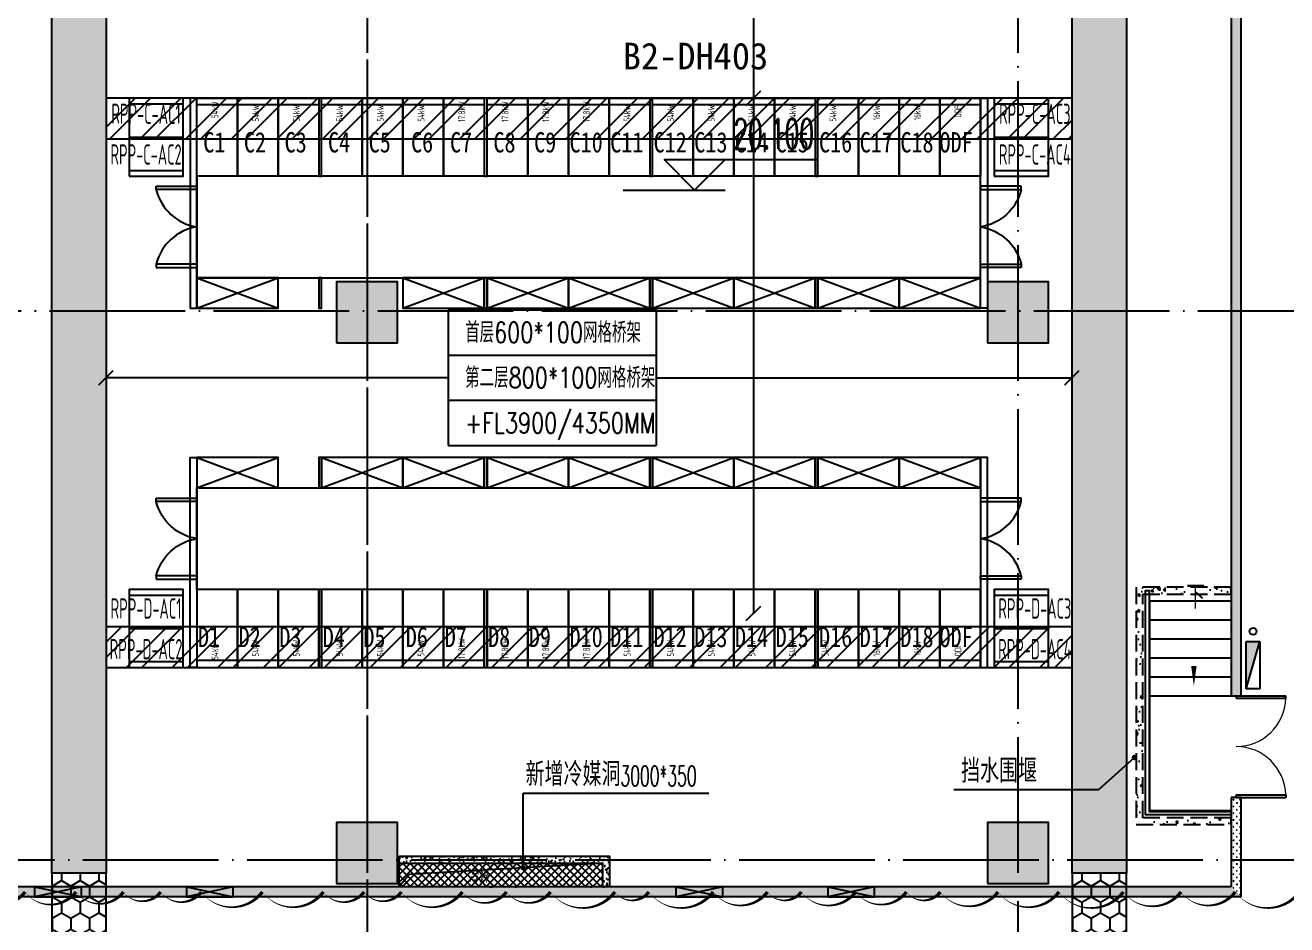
# Model space of a CAD drawing. Extents: x -18502 to 259858, y -468734 to 127958.
# Drawn here: x 52558 to 71167, y -272973 to -259699 of the extents above; entities that cross this region are included whole.
import ezdxf
from ezdxf.enums import TextEntityAlignment as Align

# ---------------------------------------------------------------- set-up
doc = ezdxf.new("R2010")
doc.units = 0
doc.header["$LTSCALE"] = 1000
doc.linetypes.add('参照-弱电底图$0$DASH', pattern=[0.35, 0.25, -0.1])
doc.linetypes.add('参照-弱电底图$0$DOTE', pattern=[2.42, 2, -0.2, 0.02, -0.2])
doc.layers.get('0').update_dxf_attribs({"linetype": 'CONTINUOUS'})
for name, color, linetype in [('0桥架标注-液冷', 21, 'CONTINUOUS'), ('0桥架标注-液冷主干', 2, 'CONTINUOUS'), ('参照-弱电底图$0$-暖通提资', 4, 'CONTINUOUS'), ('参照-弱电底图$0$0-BAS', 3, 'CONTINUOUS'), ('参照-弱电底图$0$00-新增电气设备', 6, 'CONTINUOUS'), ('参照-弱电底图$0$00-电源设备', 3, 'CONTINUOUS'), ('参照-弱电底图$0$COLUMN', 2, 'CONTINUOUS'), ('参照-弱电底图$0$DIM_ELEV', 3, 'CONTINUOUS'), ('参照-弱电底图$0$DIM_LEAD', 3, 'CONTINUOUS'), ('参照-弱电底图$0$DIM_SYMB', 3, 'CONTINUOUS'), ('参照-弱电底图$0$DOTE', 14, '参照-弱电底图$0$DOTE'), ('参照-弱电底图$0$EQUIP_消火栓', 7, 'CONTINUOUS'), ('参照-弱电底图$0$PUB_HATCH', 8, 'CONTINUOUS'), ('参照-弱电底图$0$PUB_TEXT', 7, 'CONTINUOUS'), ('参照-弱电底图$0$VPIPE-消防', 1, 'CONTINUOUS'), ('参照-弱电底图$0$WALL-MOVE', 4, 'CONTINUOUS'), ('参照-弱电底图$0$修改建议', 1, 'CONTINUOUS'), ('参照-弱电底图$0$图层1-地面平台', 33, 'CONTINUOUS'), ('参照-弱电底图$0$图层1-屋面排水线', 150, 'CONTINUOUS'), ('参照-弱电底图$0$图层1-房间编号', 51, 'CONTINUOUS'), ('参照-弱电底图$0$图层1-防火门', 6, 'CONTINUOUS'), ('参照-弱电底图$0$电源--设备文字', 7, 'CONTINUOUS'), ('参照-弱电底图$0$磐龙-图', 7, 'CONTINUOUS'), ('参照-生产网桥架$0$T通信桥架-主', 5, 'CONTINUOUS'), ('参照-生产网桥架$0$T通信桥架-列', 4, 'CONTINUOUS')]:
    doc.layers.add(name, color=color, linetype=linetype)
doc.layers.add('TEL_MODI', color=6, linetype='CONTINUOUS', plot=False)
doc.styles.add('STDTEXT', font='romans2.shx', dxfattribs={"bigfont": 'hzdf2.shx'})
doc.styles.add('参照-弱电底图$0$-黑体', font='simhei.ttf', dxfattribs={"width": 0.8})
doc.styles.add('参照-弱电底图$0$_TCH_DIM', font='SIMPLEX', dxfattribs={"width": 0.8, "bigfont": 'HZTXT.shx'})
doc.styles.add('参照-弱电底图$0$AUDIT_D_250910134057-0', font='simhei.ttf', dxfattribs={"width": 0.8})
doc.styles.add('参照-弱电底图$0$FAB-POWER-PLAN FLOOR2$0$HZDF2', font='gbenor.shx', dxfattribs={"width": 0.7, "bigfont": 'AllInOneBig.shx'})
doc.styles.add('参照-弱电底图$0$HZDX', font='gbenor.shx', dxfattribs={"width": 0.7, "bigfont": 'gbcbig.shx'})
doc.styles.add('参照-弱电底图$0$STANDARD', font='GBENOR', dxfattribs={"bigfont": 'GBCBIG'})
pattern_1 = [(0, (0, 0), (317.5, 317.5), [317.5, -317.5]), (0, (0, 119.06), (317.5, 317.5), [317.5, -317.5]), (0, (0, 238.12), (317.5, 317.5), [317.5, -317.5]), (90, (39.7, 277.8), (-317.5, 317.5), [317.5, -317.5]), (90, (158.75, 277.8), (-317.5, 317.5), [317.5, -317.5]), (90, (277.8, 277.8), (-317.5, 317.5), [317.5, -317.5])]
pattern_2 = [(45, (1095025.52, 201318.12), (-50.0000013, 50.0000013), [16, -54.71068]), (135, (1095136.83, 201318.12), (-50.0000013, -50.0000013), [16, -54.71068])]

# ---------------------------------------------------------------- blocks, each defined once
blk = doc.blocks.new('IT CT3')
for p, q in [((-1534, 0), (1534, 0)), ((-1534, 0), (-1534, -2000)), ((1534, 0), (1534, -2000)), ((-1534, -667), (1534, -667)), ((-1534, -1333), (1534, -1333)), ((-1534, -2000), (1534, -2000))]:
    blk.add_line(p, q)
at = {"color": 7, "style": 'STDTEXT', "width": 0.75}
for tag, p in [('首层400*100网格桥架', (-1284, -333)), ('第二层600*100光纤槽道', (-1284, -1000)), ('+FL3200/3600MM', (-1284, -1667))]:
    blk.add_attdef(tag, text='', height=300, dxfattribs=at).set_placement(p, align=Align.MIDDLE_LEFT)
blk = doc.blocks.new('参照-弱电底图$0$$TwtSys$00000434')
at = {"color": 0}
for p, q in [((-0.5, 0.5), (-0.5, -0.5)), ((-0.5, -0.5), (0.5, 0.5)), ((0.5, 0.5), (-0.5, 0.5)), ((0.5, -0.5), (0.5, 0.5)), ((-0.5, -0.5), (0.5, -0.5))]:
    blk.add_line(p, q, dxfattribs=at)
blk.add_solid([(0.5, -0.5), (0.5, 0.5), (-0.5, -0.5)], dxfattribs=at)
blk = doc.blocks.new('参照-弱电底图$0$_FZH')
at = {"color": 0}
blk.add_lwpolyline([(-0.5, -0.5), (0.5, -0.5), (0.5, 0.5), (-0.5, 0.5)], close=True, dxfattribs=at)
at = {"layer": '参照-弱电底图$0$PUB_HATCH', "color": 0}
blk.add_solid([(-0.5, -0.5), (0.5, -0.5), (-0.5, 0.5), (0.5, 0.5)], dxfattribs=at)
blk = doc.blocks.new('参照-弱电底图$0$$DorLib2D$00000002')
at = {"color": 0}
for p, q in [((-0.5, 0), (-0.5, 0.4875)), ((-0.475, 0.4875), (-0.5, 0.4875)), ((-0.475, 0), (-0.475, 0.4875)), ((0.475, 0), (0.475, 0.4875)), ((0.475, 0.4875), (0.5, 0.4875)), ((0.5, 0), (0.5, 0.4875)), ((-0.5, 0), (-0.475, 0)), ((0.5, 0), (0.475, 0))]:
    blk.add_line(p, q, dxfattribs=at)
at = {"color": 0, "lineweight": 13}
for centre, start, end in [((-0.4875, 0), 0, 88.53072), ((0.4875, 0), 91.46928, 180)]:
    blk.add_arc(centre, 0.4875, start, end, dxfattribs=at)
blk = doc.blocks.new('参照-弱电底图$0$A$Cf113edb1')
at = {"color": 4}
for points in [[(50, 600), (50, 0), (100, 0), (100, 600)], [(1250, 600), (1250, 0), (1200, 0), (1200, 600)]]:
    blk.add_lwpolyline(points, close=True, dxfattribs=at)
for centre, start, end in [((-75, -113), 8.8279, 76.1929), ((1375, -113), 103.8071, 171.1721)]:
    blk.add_arc(centre, 734, start, end, dxfattribs=at)
blk = doc.blocks.new('参照-弱电底图$0$zw$A2B6')
at = {"color": 6}
for p, q in [((0, 1065), (800, 1065)), ((0, 575), (800, 575)), ((0, 85), (800, 85))]:
    blk.add_line(p, q, dxfattribs=at)
blk.add_lwpolyline([(0, 0), (800, 0), (800, 1150), (0, 1150)], close=True, dxfattribs=at)
blk = doc.blocks.new('参照-弱电底图$0$20250919.163139011710882')
at = {"color": 6}
for p, q in [((46960, 8300), (46360, 8300)), ((47560, 8300), (46960, 8300)), ((48160, 8300), (47560, 8300)), ((48800, 8300), (48200, 8300)), ((49400, 8300), (48800, 8300)), ((50000, 8300), (49400, 8300)), ((53040, 8300), (52440, 8300)), ((53680, 8300), (53080, 8300)), ((54280, 8300), (53680, 8300)), ((54880, 8300), (54280, 8300)), ((55480, 8300), (54880, 8300)), ((56120, 8300), (55520, 8300)), ((46960, 100), (46360, 100)), ((47560, 100), (46960, 100)), ((48160, 100), (47560, 100)), ((48800, 100), (48200, 100)), ((49400, 100), (48800, 100)), ((50000, 100), (49400, 100)), ((53040, 100), (52440, 100)), ((53680, 100), (53080, 100)), ((54280, 100), (53680, 100)), ((54880, 100), (54280, 100)), ((55480, 100), (54880, 100)), ((56120, 100), (55520, 100))]:
    blk.add_line(p, q, dxfattribs=at)
at = {"color": 3}
for p, q in [((50600, 8300), (50000, 8300)), ((51240, 8300), (50640, 8300)), ((51840, 8300), (51240, 8300)), ((52440, 8300), (51840, 8300)), ((56720, 8300), (56120, 8300)), ((57320, 8300), (56720, 8300)), ((50600, 100), (50000, 100)), ((51240, 100), (50640, 100)), ((51840, 100), (51240, 100)), ((52440, 100), (51840, 100)), ((56720, 100), (56120, 100)), ((57320, 100), (56720, 100))]:
    blk.add_line(p, q, dxfattribs=at)
at = {"color": 4}
for p, q in [((57920, 8300), (57320, 8300)), ((57920, 100), (57320, 100))]:
    blk.add_line(p, q, dxfattribs=at)
for points in [[(46360, 5300), (46360, 8400), (46260, 8400), (46260, 5300)], [(57920, 5300), (57920, 8400), (58020, 8400), (58020, 5300)], [(46360, 3100), (46360, 0), (46260, 0), (46260, 3100)], [(57920, 3100), (57920, 0), (58020, 0), (58020, 3100)]]:
    blk.add_lwpolyline(points, close=True)
at = {"color": 6}
for points in [[(46960, 8400), (46960, 7250), (46360, 7250), (46360, 8400)], [(47560, 8400), (47560, 7250), (46960, 7250), (46960, 8400)], [(48160, 8400), (48160, 7250), (47560, 7250), (47560, 8400)], [(48800, 8400), (48800, 7250), (48200, 7250), (48200, 8400)], [(49400, 8400), (49400, 7250), (48800, 7250), (48800, 8400)], [(50000, 8400), (50000, 7250), (49400, 7250), (49400, 8400)], [(53040, 8400), (53040, 7250), (52440, 7250), (52440, 8400)], [(53680, 8400), (53680, 7250), (53080, 7250), (53080, 8400)], [(54280, 8400), (54280, 7250), (53680, 7250), (53680, 8400)], [(54880, 8400), (54880, 7250), (54280, 7250), (54280, 8400)], [(55480, 8400), (55480, 7250), (54880, 7250), (54880, 8400)], [(56120, 8400), (56120, 7250), (55520, 7250), (55520, 8400)], [(46960, 0), (46960, 1150), (46360, 1150), (46360, 0)], [(47560, 0), (47560, 1150), (46960, 1150), (46960, 0)], [(48160, 0), (48160, 1150), (47560, 1150), (47560, 0)], [(48800, 0), (48800, 1150), (48200, 1150), (48200, 0)], [(49400, 0), (49400, 1150), (48800, 1150), (48800, 0)], [(50000, 0), (50000, 1150), (49400, 1150), (49400, 0)], [(53040, 0), (53040, 1150), (52440, 1150), (52440, 0)], [(53680, 0), (53680, 1150), (53080, 1150), (53080, 0)], [(54280, 0), (54280, 1150), (53680, 1150), (53680, 0)], [(54880, 0), (54880, 1150), (54280, 1150), (54280, 0)], [(55480, 0), (55480, 1150), (54880, 1150), (54880, 0)], [(56120, 0), (56120, 1150), (55520, 1150), (55520, 0)]]:
    blk.add_lwpolyline(points, close=True, dxfattribs=at)
at = {"color": 3}
for points in [[(50600, 8400), (50600, 7250), (50000, 7250), (50000, 8400)], [(51240, 8400), (51240, 7250), (50640, 7250), (50640, 8400)], [(51840, 8400), (51840, 7250), (51240, 7250), (51240, 8400)], [(52440, 8400), (52440, 7250), (51840, 7250), (51840, 8400)], [(56720, 8400), (56720, 7250), (56120, 7250), (56120, 8400)], [(57320, 8400), (57320, 7250), (56720, 7250), (56720, 8400)], [(50600, 0), (50600, 1150), (50000, 1150), (50000, 0)], [(51240, 0), (51240, 1150), (50640, 1150), (50640, 0)], [(51840, 0), (51840, 1150), (51240, 1150), (51240, 0)], [(52440, 0), (52440, 1150), (51840, 1150), (51840, 0)], [(56720, 0), (56720, 1150), (56120, 1150), (56120, 0)], [(57320, 0), (57320, 1150), (56720, 1150), (56720, 0)]]:
    blk.add_lwpolyline(points, close=True, dxfattribs=at)
at = {"color": 4}
for points in [[(57920, 8400), (57920, 7250), (57320, 7250), (57320, 8400)], [(57920, 5750), (57920, 7250), (46360, 7250), (46360, 5750)], [(57920, 2650), (57920, 1150), (46360, 1150), (46360, 2650)], [(57920, 0), (57920, 1150), (57320, 1150), (57320, 0)]]:
    blk.add_lwpolyline(points, close=True, dxfattribs=at)
at = {"layer": '参照-弱电底图$0$0-BAS', "color": 7}
for points in [[(48200, 8400), (48160, 8400), (48160, 7250), (48200, 7250)], [(50640, 8400), (50600, 8400), (50600, 7250), (50640, 7250)], [(53080, 8400), (53040, 8400), (53040, 7250), (53080, 7250)], [(55520, 8400), (55480, 8400), (55480, 7250), (55520, 7250)], [(48200, 5750), (48160, 5750), (48160, 5300), (48200, 5300)], [(50640, 5750), (50600, 5750), (50600, 5300), (50640, 5300)], [(53080, 5750), (53040, 5750), (53040, 5300), (53080, 5300)], [(55520, 5750), (55480, 5750), (55480, 5300), (55520, 5300)], [(48200, 3100), (48160, 3100), (48160, 2650), (48200, 2650)], [(50640, 3100), (50600, 3100), (50600, 2650), (50640, 2650)], [(53080, 3100), (53040, 3100), (53040, 2650), (53080, 2650)], [(55520, 3100), (55480, 3100), (55480, 2650), (55520, 2650)], [(48200, 1150), (48160, 1150), (48160, 0), (48200, 0)], [(50640, 1150), (50600, 1150), (50600, 0), (50640, 0)], [(53080, 1150), (53040, 1150), (53040, 0), (53080, 0)], [(55520, 1150), (55480, 1150), (55480, 0), (55520, 0)]]:
    blk.add_lwpolyline(points, close=True, dxfattribs=at)
at = {"layer": '参照-弱电底图$0$修改建议'}
for points in [[(46360, 5750), (46360, 5300), (47560, 5300), (47560, 5750), (46360, 5750)], [(46360, 5750), (47560, 5300)], [(46360, 5300), (47560, 5750)], [(49400, 5750), (49400, 5300), (50600, 5300), (50600, 5750), (49400, 5750)], [(49400, 5750), (50600, 5300)], [(49400, 5300), (50600, 5750)], [(50640, 5750), (50640, 5300), (51840, 5300), (51840, 5750), (50640, 5750)], [(50640, 5750), (51840, 5300)], [(50640, 5300), (51840, 5750)], [(51840, 5750), (51840, 5300), (53040, 5300), (53040, 5750), (51840, 5750)], [(51840, 5750), (53040, 5300)], [(51840, 5300), (53040, 5750)], [(53080, 5750), (53080, 5300), (54280, 5300), (54280, 5750), (53080, 5750)], [(53080, 5750), (54280, 5300)], [(53080, 5300), (54280, 5750)], [(54280, 5750), (54280, 5300), (55480, 5300), (55480, 5750), (54280, 5750)], [(54280, 5750), (55480, 5300)], [(54280, 5300), (55480, 5750)], [(55520, 5750), (55520, 5300), (56720, 5300), (56720, 5750), (55520, 5750)], [(55520, 5750), (56720, 5300)], [(55520, 5300), (56720, 5750)], [(56720, 5750), (56720, 5300), (57920, 5300), (57920, 5750), (56720, 5750)], [(56720, 5750), (57920, 5300)], [(56720, 5300), (57920, 5750)], [(46360, 3100), (46360, 2650), (47560, 2650), (47560, 3100), (46360, 3100)], [(46360, 3100), (47560, 2650)], [(46360, 2650), (47560, 3100)], [(48200, 3100), (48200, 2650), (49400, 2650), (49400, 3100), (48200, 3100)], [(48200, 3100), (49400, 2650)], [(48200, 2650), (49400, 3100)], [(49400, 3100), (49400, 2650), (50600, 2650), (50600, 3100), (49400, 3100)], [(49400, 3100), (50600, 2650)], [(49400, 2650), (50600, 3100)], [(50640, 3100), (50640, 2650), (51840, 2650), (51840, 3100), (50640, 3100)], [(50640, 3100), (51840, 2650)], [(50640, 2650), (51840, 3100)], [(51840, 3100), (51840, 2650), (53040, 2650), (53040, 3100), (51840, 3100)], [(51840, 3100), (53040, 2650)], [(51840, 2650), (53040, 3100)], [(53080, 3100), (53080, 2650), (54280, 2650), (54280, 3100), (53080, 3100)], [(53080, 3100), (54280, 2650)], [(53080, 2650), (54280, 3100)], [(54280, 3100), (54280, 2650), (55480, 2650), (55480, 3100), (54280, 3100)], [(54280, 3100), (55480, 2650)], [(54280, 2650), (55480, 3100)], [(55520, 3100), (55520, 2650), (56720, 2650), (56720, 3100), (55520, 3100)], [(55520, 3100), (56720, 2650)], [(55520, 2650), (56720, 3100)], [(56720, 3100), (56720, 2650), (57920, 2650), (57920, 3100), (56720, 3100)], [(56720, 3100), (57920, 2650)], [(56720, 2650), (57920, 3100)]]:
    blk.add_lwpolyline(points, dxfattribs=at)
for p, rotation in [((46360, 5850), 90), ((57920, 2550), 270)]:
    blk.add_blockref('参照-弱电底图$0$A$Cf113edb1', p, dxfattribs=dict(rotation=rotation))
at = {"xscale": -1}
for p, rotation in [((57920, 5850), 270), ((46360, 2550), 89.99999999999991)]:
    blk.add_blockref('参照-弱电底图$0$A$Cf113edb1', p, dxfattribs=dict(at, rotation=rotation))
at = {"layer": '参照-弱电底图$0$图层1-屋面排水线'}
for p in [(45360, 7250), (58120, 7250), (45360, 0), (58120, 0)]:
    blk.add_blockref('参照-弱电底图$0$zw$A2B6', p, dxfattribs=at)
at = {"layer": '参照-弱电底图$0$00-新增电气设备', "color": 0, "style": '参照-弱电底图$0$HZDX', "width": 0.6}
for s, p in [('RPP-C-AC1', (45610, 8020)), ('RPP-C-AC2', (45610, 7420)), ('RPP-D-AC1', (45610, 720)), ('RPP-D-AC2', (45610, 120))]:
    blk.add_text(s, height=300, rotation=360, dxfattribs=at).set_placement(p, align=Align.CENTER)
for s, p in [('RPP-C-AC3', (58720, 8020)), ('RPP-C-AC4', (58720, 7420)), ('RPP-D-AC3', (58720, 720)), ('RPP-D-AC4', (58720, 120))]:
    blk.add_text(s, height=300, dxfattribs=at).set_placement(p, align=Align.CENTER)
at = {"layer": '参照-弱电底图$0$PUB_TEXT', "color": 0, "style": '参照-弱电底图$0$-黑体', "width": 0.8}
for s, p in [('C1', (46454, 7599)), ('D1', (46376, 299))]:
    blk.add_text(s, height=300, dxfattribs=at).set_placement(p)
at = {"layer": '参照-弱电底图$0$PUB_TEXT', "style": '参照-弱电底图$0$-黑体', "width": 0.8}
for s, p in [('C2', (47054, 7599)), ('C3', (47654, 7599)), ('C4', (48294, 7599)), ('C5', (48894, 7599)), ('C6', (49519, 7599)), ('C7', (50094, 7599)), ('C8', (50734, 7599)), ('C9', (51334, 7599)), ('C10', (51857, 7599)), ('C11', (52457, 7599)), ('C12', (53097, 7599)), ('C13', (53697, 7599)), ('C14', (54297, 7599)), ('C15', (54897, 7599)), ('C16', (55537, 7599)), ('C17', (56137, 7599)), ('C18', (56737, 7599)), ('ODF', (57314, 7599)), ('D2', (46976, 299)), ('D3', (47576, 299)), ('D4', (48216, 299)), ('D5', (48816, 299)), ('D6', (49441, 299)), ('D7', (50016, 299)), ('D8', (50656, 299)), ('D9', (51256, 299)), ('D10', (51857, 299)), ('D11', (52457, 299)), ('D12', (53097, 299)), ('D13', (53697, 299)), ('D14', (54297, 299)), ('D15', (54897, 299)), ('D16', (55537, 299)), ('D17', (56137, 299)), ('D18', (56737, 299)), ('ODF', (57314, 299))]:
    blk.add_text(s, height=300, dxfattribs=at).set_placement(p)
at = {"layer": '参照-弱电底图$0$电源--设备文字', "color": 6, "style": '参照-弱电底图$0$FAB-POWER-PLAN FLOOR2$0$HZDF2', "width": 0.7}
for p in [(46677, 8105), (47277, 8055), (47877, 8055), (48517, 8055), (49117, 8055), (49717, 8055), (52757, 8055), (53397, 8055), (53997, 8055), (54597, 8055), (55197, 8055), (55794, 8055), (46677, 112), (47277, 162), (47877, 162), (48517, 162), (49117, 162), (49717, 162), (52757, 162), (53397, 162), (53997, 162), (54597, 162), (55197, 162), (55677, 162)]:
    blk.add_text('54kW', height=100, rotation=90, dxfattribs=at).set_placement(p)
at = {"layer": '参照-弱电底图$0$电源--设备文字', "color": 3, "style": '参照-弱电底图$0$FAB-POWER-PLAN FLOOR2$0$HZDF2', "width": 0.7}
for s, p in [('17.8kW', (50317, 8050)), ('17.8kW', (50957, 8050)), ('17.8kW', (51557, 8050)), ('17.8kW', (52157, 8050)), ('16kW', (56437, 8072)), ('16kW', (57037, 8072)), ('17.8kW', (50317, 126)), ('17.8kW', (50957, 126)), ('17.8kW', (51557, 126)), ('17.8kW', (52157, 126)), ('16kW', (56437, 162)), ('16kW', (57037, 162))]:
    blk.add_text(s, height=100, rotation=90, dxfattribs=at).set_placement(p)
at = {"layer": '参照-弱电底图$0$电源--设备文字', "color": 4, "style": '参照-弱电底图$0$FAB-POWER-PLAN FLOOR2$0$HZDF2', "width": 0.7}
for p in [(57637, 8113), (57637, 162)]:
    blk.add_text('ODF', height=100, rotation=90, dxfattribs=at).set_placement(p)

msp = doc.modelspace()

# ---------------------------------------------------------------- hatches: boundary and pattern name
at = {"layer": '参照-弱电底图$0$-暖通提资'}
h = msp.add_hatch(dxfattribs=at)
h.set_pattern_fill('AR-CONC', color=0, scale=100)
h.set_pattern_definition([(50, (1095008.53, 201303.78), (182.184669, -15.939086), [19.05, -209.55]), (355, (1095008.53, 201303.78), (-35.242826, 191.056643), [15.24, -167.64]), (100.451, (1095023.71, 201302.45), (146.942502, 175.116688), [16.19, -178.09]), (46.1842, (1095008.53, 201354.58), (271.07904, -42.04233), [28.575, -314.325]), (96.6356, (1095031.12, 201351.07), (237.404234, 247.425556), [24.285, -267.135]), (351.184, (1095008.53, 201354.58), (237.404606, 247.42512), [22.86, -251.46]), (21, (1095033.93, 201341.88), (151.61488, -102.265519), [19.05, -209.55]), (326, (1095033.93, 201341.88), (61.802028, 184.187966), [15.24, -167.64]), (71.4514, (1095046.56, 201333.35), (213.41649, 81.922858), [16.19, -178.09]), (37.5, (1095008.53, 201303.78), (3.0886033, 84.555039), [0, -165.608, 0, -170.18, 0, -168.275]), (7.5, (1095008.53, 201303.78), (66.8196625, 100.180575), [0, -97.028, 0, -161.798, 0, -64.135]), (327.5, (1094951.886, 201303.78), (135.590595, -5.728744), [0, -63.5, 0, -198.12, 0, -262.89]), (317.5, (1094926.49, 201303.78), (148.129181, 25.426491), [0, -82.55, 0, -131.572, 0, -186.69])])
h.paths.add_polyline_path([(58075, -271962.5), (61175, -271962.5), (61175, -272412.7), (58075, -272412.7)])
h.paths.add_polyline_path([(58075, -272062.5), (61075, -272062.5), (61075, -272412.5), (58075, -272412.5)], flags=17)
h = msp.add_hatch(dxfattribs=at)
h.set_pattern_fill('ANSI37', color=0, scale=50)
h.set_pattern_definition([(45, (1095008.53, 201303.95), (-56.126601, 56.126601), []), (135, (1095008.53, 201303.95), (-56.126601, -56.126601), [])])
h.paths.add_polyline_path([(58075, -272062.5), (61075, -272062.5), (61075, -272412.5), (58075, -272412.5)])
h.paths.add_polyline_path([(76399.6, -290837.5), (76749.6, -290837.5), (76749.6, -292437.5), (76399.6, -292437.5)])
at = {"layer": '参照-弱电底图$0$PUB_HATCH'}
h = msp.add_hatch(dxfattribs=at)
h.set_pattern_fill('石膏板', color=8, scale=20, style=0)
h.set_pattern_definition(pattern_2)
h.paths.add_polyline_path([(70495, -269592.7), (70495, -252962.6), (70345, -252962.6), (70345, -269592.7)])
h = msp.add_hatch(dxfattribs=at)
h.set_pattern_fill('石膏板', color=8, scale=20, style=0)
h.set_pattern_definition(pattern_2)
h.paths.add_polyline_path([(70495, -272562.7), (70495, -271092.7), (70345, -271092.7), (70345, -272412.7)])
h = msp.add_hatch(dxfattribs=at)
h.set_pattern_fill('石膏板', color=8, scale=20, style=0)
h.set_pattern_definition(pattern_2)
h.paths.add_polyline_path([(70495, -272562.7), (70345, -272412.7), (51850, -272412.7), (51766.7, -272462.7), (51725, -272562.7)])
at = {"layer": '参照-弱电底图$0$图层1-屋面排水线'}
h = msp.add_hatch(dxfattribs=at)
h.set_pattern_fill('混凝土', color=8, scale=50, angle=90)
h.set_pattern_definition([(140, (1095078.53, 201303.78), (31.37607, 358.63009), [37.5, -412.5]), (85, (1095078.53, 201303.78), (-376.09607, -69.37567), [30, -330]), (190.4514, (1095081.14, 201333.66), (-344.71977, 289.25469), [31.8701, -350.57106]), (136.1842, (1094978.53, 201303.78), (82.7595, 533.62052), [56.25, -618.75]), (186.6356, (1094985.4, 201348.25), (-487.05894, 467.33135), [47.80514, -525.8565]), (81.1842, (1094978.53, 201303.8), (-487.0593, 467.33097), [45, -495]), (111, (1095003.53, 201353.78), (201.309445, 298.453526), [37.5, -412.5]), (56, (1095003.53, 201353.78), (-362.57502, 121.65767), [30, -330]), (161.4514, (1095020.3, 201378.65), (-161.26525, 420.11131), [31.8701, -350.57106]), (127.5, (1095078.53, 201303.78), (-166.446927, 6.079928), [0, -326, 0, -335, 0, -331.25]), (97.5, (1095078.53, 201303.78), (-197.205856, 131.53477), [0, -191, 0, -318.5, 0, -126.25]), (57.5, (1095078.53, 201192.28), (11.277436, 266.911218), [0, -125, 0, -390, 0, -517.5]), (47.5, (1095078.53, 201142.28), (-50.05249, 291.593085), [0, -162.5, 0, -259, 0, -367.5])])
h.paths.add_polyline_path([(70345, -271392.5), (69045, -271392.5), (69045, -268092.5), (70345, -268092.5), (70345, -267992.5), (68945, -267992.5), (68945, -271492.5), (70345, -271492.5)])
at = {"layer": '参照-生产网桥架$0$T通信桥架-主'}
h = msp.add_hatch(dxfattribs=at)
h.set_pattern_fill('EARTH', color=2, scale=100)
h.set_pattern_definition(pattern_1)
h.paths.add_polyline_path([(52950, -272212.8), (52950, -250575.3), (53750, -250575.3), (53750, -272212.8)])
h = msp.add_hatch(dxfattribs=at)
h.set_pattern_fill('EARTH', color=2, scale=100)
h.set_pattern_definition(pattern_1)
h.paths.add_polyline_path([(68000, -272212.8), (68000, -250575.3), (68800, -250575.3), (68800, -272212.8)])
h = msp.add_hatch(dxfattribs=at)
h.set_pattern_fill('HONEY', color=256, scale=100, angle=-90)
h.set_pattern_definition([(270, (-7124.94, -439802.77), (137.4815, -238.125), [158.75, -317.5]), (30, (-7124.94, -439802.77), (137.48155, 238.12497), [158.75, -317.5]), (330, (-7124.94, -439802.77), (274.96305, -3e-05), [-317.5, 158.75])])
h.paths.add_polyline_path([(53750, -272212.8), (52950, -272212.8), (52950, -273412.8), (53750, -273412.8)])
h = msp.add_hatch(dxfattribs=at)
h.set_pattern_fill('HONEY', color=256, scale=100, angle=-90)
h.set_pattern_definition([(270, (7925.06, -439802.77), (137.4815, -238.125), [158.75, -317.5]), (30, (7925.06, -439802.77), (137.48155, 238.12497), [158.75, -317.5]), (330, (7925.06, -439802.77), (274.96305, -3e-05), [-317.5, 158.75])])
h.paths.add_polyline_path([(68800, -272212.8), (68000, -272212.8), (68000, -273412.8), (68800, -273412.8)])
at = {"layer": '参照-生产网桥架$0$T通信桥架-列'}
h = msp.add_hatch(dxfattribs=at)
h.set_pattern_fill('ANSI32', color=2, scale=100)
h.set_pattern_definition([(45, (164344.2, -255678.93), (-336.7596, 336.7596), []), (45, (164568.7, -255678.93), (-336.7596, 336.7596), [])])
h.paths.add_polyline_path([(53750, -260775.3), (53750, -261375.3), (68000, -261375.3), (68000, -260775.3)])
h = msp.add_hatch(dxfattribs=at)
h.set_pattern_fill('ANSI32', color=2, scale=100)
h.set_pattern_definition([(45, (164344.2, -263278.93), (-336.7596, 336.7596), []), (45, (164568.7, -263278.93), (-336.7596, 336.7596), [])])
h.paths.add_polyline_path([(53750, -268575.3), (53750, -269175.3), (68000, -269175.3), (68000, -268575.3)])

# ---------------------------------------------------------------- linework, layer by layer
at = {"color": 8}
for p, q in [((69205, -268092.5), (69255, -268092.5)), ((69145, -268192.5), (70345, -268192.5)), ((69145, -268472.5), (70345, -268472.5)), ((69145, -268752.5), (70345, -268752.5)), ((69145, -269032.5), (70345, -269032.5)), ((69145, -269312.5), (70345, -269312.5)), ((69145, -269592.5), (70345, -269592.5))]:
    msp.add_line(p, q, dxfattribs=at)
msp.add_lwpolyline([(70345, -271292.5), (69145, -271292.5), (69145, -268192.5)], dxfattribs=at)
at = {"layer": '0桥架标注-液冷'}
for p, q in [((63300, -250237), (63300, -268375.3)), ((63193.9, -260881.4), (63406.1, -260669.3)), ((63193.9, -268481.4), (63406.1, -268269.3))]:
    msp.add_line(p, q, dxfattribs=at)
at = {"layer": '0桥架标注-液冷主干'}
for p, q in [((53643.9, -265005.8), (53856.1, -264793.7)), ((67893.9, -265005.8), (68106.1, -264793.7)), ((58795.8, -264899.8), (53750, -264899.8)), ((61864.6, -264899.8), (68000, -264899.8))]:
    msp.add_line(p, q, dxfattribs=at)
at = {"layer": 'TEL_MODI'}
msp.add_lwpolyline([(51806.4, -272488.3, 0, 50, 0.5), (52556.4, -272488.3, 0, 50, 0.5), (53306.4, -272488.3, 0, 50, 0.5), (54006.4, -272488.3, 0, 50, 0.5), (54556.4, -272488.3, 0, 50, 0.5), (55156.4, -272488.3, 0, 50, 0.5), (56056.4, -272488.3, 0, 50, 0.5), (56956.4, -272488.3, 0, 50, 0.5), (57556.4, -272488.3, 0, 50, 0.5), (58106.4, -272488.3, 0, 50, 0.5), (59006.4, -272488.3, 0, 50, 0.5), (59656.4, -272488.3, 0, 50, 0.5), (60306.4, -272488.3, 0, 50, 0.5), (61256.4, -272488.3, 0, 50, 0.5), (61756.4, -272488.3, 0, 50, 0.5), (62706.4, -272488.3, 0, 50, 0.5), (63506.4, -272488.3, 0, 50, 0.5), (64006.4, -272488.3, 0, 50, 0.5), (64806.4, -272488.3, 0, 50, 0.5), (65556.4, -272488.3, 0, 50, 0.5), (66056.4, -272488.3, 0, 50, 0.5), (66906.4, -272488.3, 0, 50, 0.5), (67806.4, -272488.3, 0, 50, 0.5), (68756.4, -272488.3, 0, 50, 0.5), (69606.4, -272488.3, 0, 50, 0.5), (70406.4, -272488.3, 0, 50, 0.5), (71356.4, -272488.3, 0, 50, 0.5)], format="xyseb", dxfattribs=at)
at = {"layer": '参照-弱电底图$0$-暖通提资', "color": 0}
for points in [[(58075, -271962.5), (61175, -271962.5), (61175, -272412.7), (58075, -272412.7)], [(58075, -272062.5), (61075, -272062.5), (61075, -272412.5), (58075, -272412.5)]]:
    msp.add_lwpolyline(points, close=True, dxfattribs=at)
msp.add_lwpolyline([(61075, -272062.5), (58219.2, -272231.9), (58075, -272412.5)], dxfattribs=at)
at = {"layer": '参照-弱电底图$0$DIM_ELEV', "color": 8}
for p, q in [((62430.2, -262132.4), (61980.2, -261682.4)), ((61980.2, -261682.4), (64249.1, -261682.4)), ((62430.2, -262132.4), (62880.2, -261682.4)), ((61380.2, -262132.4), (62880.2, -262132.4))]:
    msp.add_line(p, q, dxfattribs=at)
at = {"layer": '参照-弱电底图$0$DIM_LEAD', "color": 8}
for p, q in [((68920.4, -270504.4), (68391.1, -270981.2)), ((68391.1, -270981.2), (66257.1, -270981.2))]:
    msp.add_line(p, q, dxfattribs=at)
at = {"layer": '参照-弱电底图$0$DIM_LEAD', "color": 0}
for p, q in [((59904.2, -272131.9), (59904.2, -271031.8)), ((59904.2, -271031.8), (62643.2, -271031.8)), ((59904.2, -272131.9), (59904.2, -271031.8)), ((59904.2, -271031.8), (62643.2, -271031.8))]:
    msp.add_line(p, q, dxfattribs=at)
at = {"layer": '参照-弱电底图$0$DIM_LEAD', "color": 8, "const_width": 40}
msp.add_lwpolyline([(68935.2, -270491, 1), (68905.5, -270517.8, 1)], format="xyb", close=True, dxfattribs=at)
at = {"layer": '参照-弱电底图$0$DIM_LEAD', "color": 0, "const_width": 40}
msp.add_lwpolyline([(59904.2, -272151.9, 1), (59904.2, -272111.9, 1)], format="xyb", close=True, dxfattribs=at)
at = {"layer": '参照-弱电底图$0$DIM_SYMB', "color": 8}
msp.add_lwpolyline([(69796.2, -268415.7, 0, 0, 0), (69796.2, -269452.6, 0, 80, 0), (69796.2, -269152.6, 0, 0, 0)], format="xyseb", dxfattribs=at)
at = {"layer": '参照-弱电底图$0$DOTE', "color": 8}
for p, q in [((57600, -243584.7), (57600, -307897)), ((67200, -243584.7), (67200, -307897)), ((57600, -245684.7), (57600, -308497)), ((-5163.1, -263912.7), (81207.9, -263912.7)), ((-4670.9, -272012.7), (85036.6, -272012.7))]:
    msp.add_line(p, q, dxfattribs=at)
at = {"layer": '参照-弱电底图$0$VPIPE-消防', "color": 0}
msp.add_circle((70669, -268642.5), 50, dxfattribs=at)
at = {"layer": '参照-弱电底图$0$WALL-MOVE', "color": 8}
for p, q in [((70345, -252962.6), (70345, -269592.7)), ((70495, -269592.7), (70495, -252962.6)), ((70345, -269592.7), (70495, -269592.7)), ((70495, -271092.7), (70345, -271092.7)), ((70345, -271092.7), (70345, -272412.7)), ((70495, -272562.7), (70495, -271092.7)), ((70345, -272412.7), (51850, -272412.7)), ((70495, -272562.7), (51725, -272562.7))]:
    msp.add_line(p, q, dxfattribs=at)
at = {"layer": '参照-弱电底图$0$图层1-地面平台', "color": 8}
msp.add_lwpolyline([(70345, -271352.5), (69085, -271352.5), (69085, -268042.5), (69135, -268042.5), (69135, -271302.5), (70345, -271302.5)], dxfattribs=at)
at = {"layer": '参照-弱电底图$0$图层1-屋面排水线', "color": 8, "linetype": '参照-弱电底图$0$DASH', "elevation": 0}
msp.add_lwpolyline([(70345, -271392.5), (69045, -271392.5), (69045, -268092.5), (70345, -268092.5), (70345, -267992.5), (68945, -267992.5), (68945, -271492.5), (70345, -271492.5), (70345, -271392.5)], dxfattribs=at)
at = {"layer": '参照-弱电底图$0$磐龙-图', "color": 0}
for p, q in [((52695.8, -272412.7), (53385.8, -272562.7)), ((53385.8, -272412.7), (52695.8, -272562.7)), ((54934.3, -272412.7), (55624.3, -272562.7)), ((55624.3, -272412.7), (54934.3, -272562.7)), ((62156.4, -272412.7), (62846.4, -272562.7)), ((62846.4, -272412.7), (62156.4, -272562.7)), ((64394.9, -272412.7), (65084.9, -272562.7)), ((65084.9, -272412.7), (64394.9, -272562.7))]:
    msp.add_line(p, q, dxfattribs=at)
for points in [[(53385.8, -272412.7), (52695.8, -272412.7), (52695.8, -272562.7), (53385.8, -272562.7)], [(55624.3, -272412.7), (54934.3, -272412.7), (54934.3, -272562.7), (55624.3, -272562.7)], [(62846.4, -272412.7), (62156.4, -272412.7), (62156.4, -272562.7), (62846.4, -272562.7)], [(65084.9, -272412.7), (64394.9, -272412.7), (64394.9, -272562.7), (65084.9, -272562.7)]]:
    msp.add_lwpolyline(points, close=True, dxfattribs=at)
at = {"layer": '参照-生产网桥架$0$T通信桥架-主', "color": 2}
for points in [[(52950, -272212.8), (52950, -250575.3), (53750, -250575.3), (53750, -272212.8)], [(68000, -272212.8), (68000, -250575.3), (68800, -250575.3), (68800, -272212.8)]]:
    msp.add_lwpolyline(points, close=True, dxfattribs=at)
at = {"layer": '参照-生产网桥架$0$T通信桥架-主', "color": 5}
for points in [[(53750, -272212.8), (52950, -272212.8), (52950, -273412.8), (53750, -273412.8)], [(68800, -272212.8), (68000, -272212.8), (68000, -273412.8), (68800, -273412.8)]]:
    msp.add_lwpolyline(points, close=True, dxfattribs=at)
at = {"layer": '参照-生产网桥架$0$T通信桥架-列', "color": 2}
for points in [[(53750, -260775.3), (53750, -261375.3), (68000, -261375.3), (68000, -260775.3)], [(53750, -268575.3), (53750, -269175.3), (68000, -269175.3), (68000, -268575.3)]]:
    msp.add_lwpolyline(points, close=True, dxfattribs=at)

# ---------------------------------------------------------------- block references
at = {"layer": '0桥架标注-液冷主干'}
msp.add_blockref('IT CT3', (60330.2, -263899.8), dxfattribs=at).add_auto_attribs({'首层400*100网格桥架': '首层600*100网格桥架', '第二层600*100光纤槽道': '第二层800*100网格桥架', '+FL3200/3600MM': '+FL3900/4350MM'})
at = {"layer": '参照-弱电底图$0$00-电源设备', "color": 0}
msp.add_blockref('参照-弱电底图$0$20250919.163139011710882', (8729.8, -269175.3), dxfattribs=at)
at = {"layer": '参照-弱电底图$0$COLUMN', "color": 8, "xscale": 900, "yscale": 900, "zscale": 900}
for p in [(57600, -263937.7), (67200, -263937.7), (57600, -271912.7), (67200, -271912.7)]:
    msp.add_blockref('参照-弱电底图$0$_FZH', p, dxfattribs=at)
at = {"layer": '参照-弱电底图$0$EQUIP_消火栓', "color": 8, "xscale": -700, "yscale": 200, "zscale": 700, "rotation": 270}
msp.add_blockref('参照-弱电底图$0$$TwtSys$00000434', (70669, -269140.8), dxfattribs=at)
at = {"layer": '参照-弱电底图$0$图层1-防火门', "color": 8, "xscale": -1500, "yscale": -1500, "zscale": 150, "rotation": 89.99999999867978}
msp.add_blockref('参照-弱电底图$0$$DorLib2D$00000002', (70420, -270342.7), dxfattribs=at)

# ---------------------------------------------------------------- texts
at = {"layer": '参照-弱电底图$0$-暖通提资', "color": 0, "style": '参照-弱电底图$0$STANDARD'}
msp.add_text('冷媒', height=200, rotation=1080, dxfattribs=at).set_placement((59108.2, -272355.5))
at = {"layer": '参照-弱电底图$0$DIM_LEAD', "color": 0, "style": '参照-弱电底图$0$_TCH_DIM'}
for s, height, width, p in [('新增冷媒洞', 350, 0.8, (59938.2, -270926.8)), ('3000*350', 297.5, 0.564706, (61338.2, -270926.8))]:
    msp.add_text(s, height=height, dxfattribs=dict(at, width=width)).set_placement(p)
at = {"layer": '参照-弱电底图$0$PUB_TEXT', "color": 8, "style": '参照-弱电底图$0$_TCH_DIM'}
for s, height, width, p in [('20.100', 446.25, 0.564706, (63004.1, -261524.9)), ('下', 350, 0.8, (69682.7, -268310.7)), ('挡水围堰', 350, 0.8, (66362.1, -270876.2))]:
    msp.add_text(s, height=height, dxfattribs=dict(at, width=width)).set_placement(p)
at = {"layer": '参照-弱电底图$0$PUB_TEXT', "color": 0, "style": '参照-弱电底图$0$_TCH_DIM'}
for s, height, width, p in [('新增冷媒洞', 350, 0.8, (59938.2, -270926.8)), ('3000*350', 297.5, 0.564706, (61338.2, -270926.8))]:
    msp.add_text(s, height=height, dxfattribs=dict(at, width=width)).set_placement(p)
at = {"layer": '参照-弱电底图$0$图层1-房间编号', "color": 8, "style": '参照-弱电底图$0$AUDIT_D_250910134057-0'}
msp.add_text('B2-DH403', height=394.3, dxfattribs=at).set_placement((61371.5, -260351))

doc.saveas('drawing.dxf')
